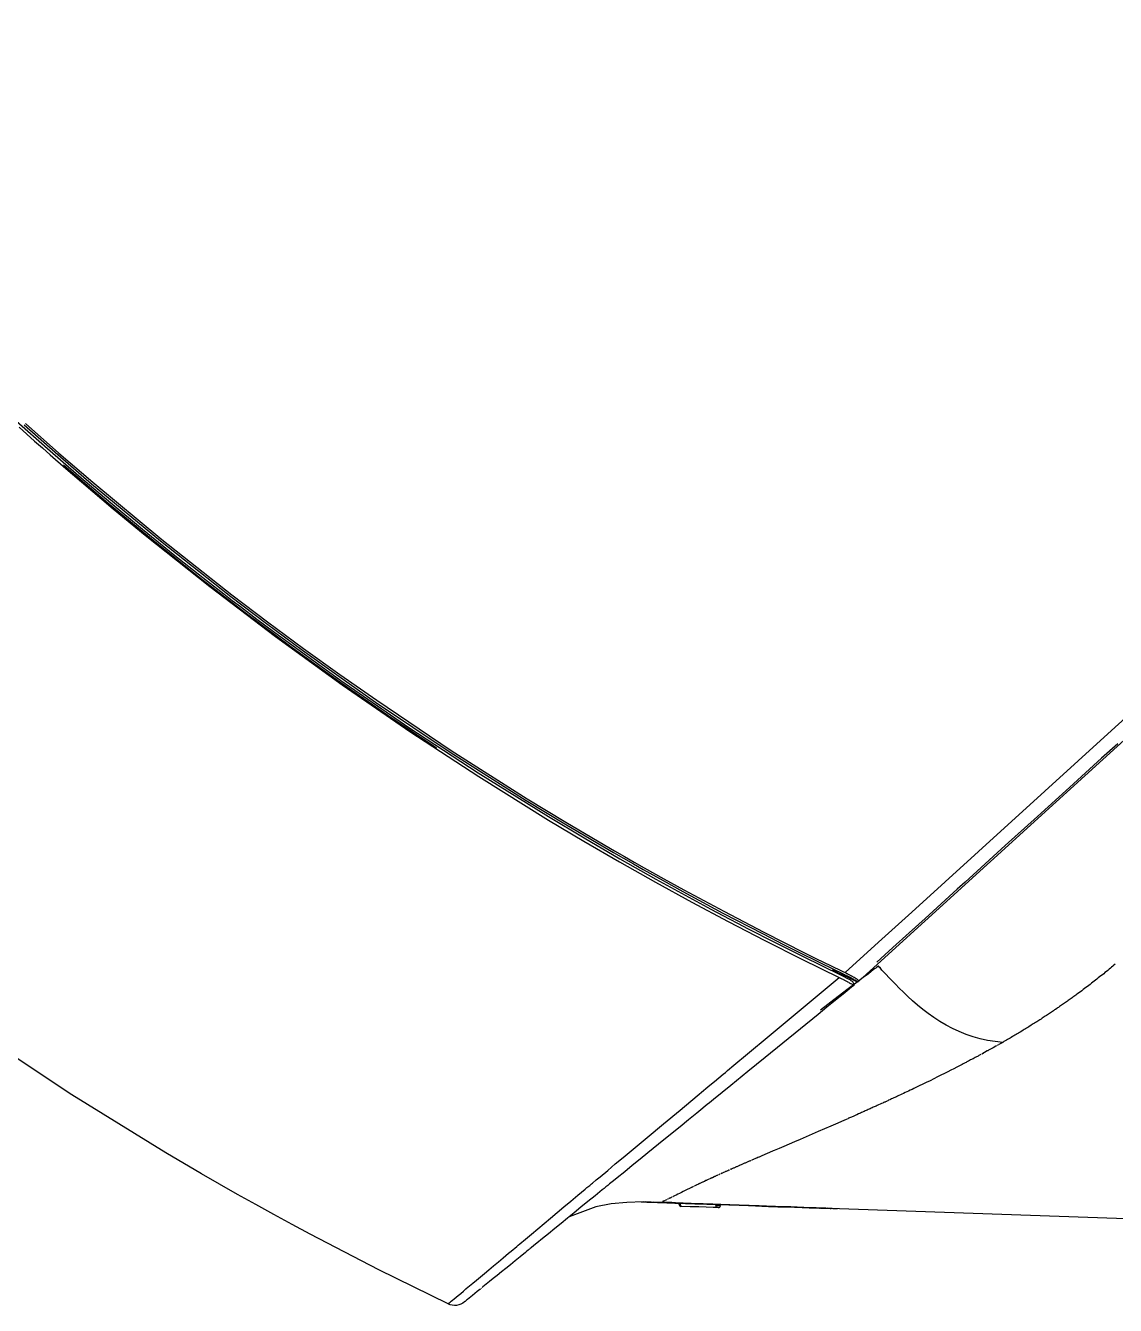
# Model space of a CAD drawing. Header units: millimetres. Extents: x 1291 to 5660, y 748 to 2981.
# Drawn here: x 2603.4 to 2709.2, y 2232.3 to 2356.4 of the extents above; entities that cross this region are included whole.
import ezdxf

# ---------------------------------------------------------------- set-up
doc = ezdxf.new("R2010")
doc.units = ezdxf.units.MM

msp = doc.modelspace()

# ---------------------------------------------------------------- linework, layer by layer
for p, q in [((2671.01, 2245.13), (2670.86, 2245.06)), ((2665.61, 2242.54), (2665.5, 2242.49)), ((2666.11, 2242.79), (2665.99, 2242.72))]:
    msp.add_line(p, q)
for points in [[(2786.35, 2356.43), (2773.59, 2344.84), (2748.07, 2321.68), (2735.31, 2310.09), (2728.93, 2304.3), (2722.55, 2298.51), (2703.42, 2281.14), (2697.03, 2275.35), (2684.28, 2263.77)], [(2602.51, 2318.07), (2605.52, 2315.4), (2608.56, 2312.75), (2611.64, 2310.15), (2614.74, 2307.57), (2617.88, 2305.04), (2621.04, 2302.54), (2622.63, 2301.3), (2623.43, 2300.68), (2624.23, 2300.08), (2625.84, 2298.86), (2627.46, 2297.65), (2633.97, 2292.92), (2640.59, 2288.36), (2647.32, 2283.95), (2654.14, 2279.7), (2657.59, 2277.64), (2661.07, 2275.62), (2664.57, 2273.64), (2668.11, 2271.7), (2669.88, 2270.74), (2671.66, 2269.79), (2672.55, 2269.33), (2673.45, 2268.86), (2674.35, 2268.4), (2675.24, 2267.94), (2678.84, 2266.12), (2682.47, 2264.35), (2682.66, 2264.26), (2683.21, 2263.98), (2683.37, 2263.89), (2683.49, 2263.82), (2683.55, 2263.78), (2683.6, 2263.75), (2683.62, 2263.74), (2683.65, 2263.7), (2683.66, 2263.69)], [(2603.24, 2317.7), (2606.5, 2314.83), (2609.79, 2311.99), (2616.47, 2306.44), (2623.29, 2301.06), (2626.75, 2298.44), (2630.25, 2295.86), (2633.78, 2293.32), (2637.35, 2290.82), (2644.59, 2285.96), (2651.98, 2281.28), (2655.72, 2278.99), (2659.51, 2276.77), (2660.45, 2276.22), (2661.41, 2275.67), (2662.37, 2275.12), (2663.33, 2274.58), (2665.25, 2273.5), (2667.18, 2272.43), (2671.06, 2270.35), (2674.96, 2268.32), (2676.93, 2267.31), (2678.89, 2266.33), (2679.88, 2265.84), (2680.87, 2265.35), (2681.36, 2265.12), (2681.86, 2264.88), (2682.6, 2264.52), (2682.85, 2264.4), (2682.91, 2264.37), (2682.97, 2264.34), (2683, 2264.32), (2683.03, 2264.31), (2683.06, 2264.3)], [(2603.37, 2317.84), (2606.62, 2314.97), (2609.91, 2312.14), (2616.59, 2306.59), (2623.41, 2301.22), (2626.87, 2298.6), (2630.36, 2296.01), (2633.89, 2293.48), (2637.46, 2290.99), (2644.7, 2286.13), (2652.08, 2281.44), (2655.82, 2279.17), (2659.6, 2276.93), (2660.55, 2276.38), (2661.51, 2275.83), (2662.46, 2275.29), (2663.42, 2274.74), (2665.34, 2273.68), (2667.27, 2272.61), (2671.14, 2270.52), (2675.05, 2268.48), (2677.01, 2267.49), (2678.98, 2266.5), (2679.97, 2266.02), (2680.96, 2265.53), (2681.45, 2265.29), (2681.95, 2265.05), (2682.19, 2264.93), (2682.44, 2264.81), (2682.69, 2264.69), (2682.94, 2264.57), (2686.16, 2267.51), (2689.4, 2270.44), (2692.63, 2273.37), (2695.86, 2276.31), (2702.32, 2282.18), (2708.78, 2288.04), (2715.24, 2293.91)], [(2602.75, 2317.47), (2604.26, 2316.13), (2605.01, 2315.47), (2605.77, 2314.8), (2607.29, 2313.48), (2608.82, 2312.17), (2611.88, 2309.57), (2614.98, 2307.01), (2621.25, 2302.01), (2627.63, 2297.17), (2634.1, 2292.49), (2640.68, 2287.96), (2647.36, 2283.59), (2654.15, 2279.37), (2657.58, 2277.32), (2661.04, 2275.31), (2664.53, 2273.34), (2668.04, 2271.41), (2671.58, 2269.52), (2675.14, 2267.68), (2678.73, 2265.87), (2682.35, 2264.1), (2682.49, 2264.03), (2682.62, 2263.96), (2682.69, 2263.93), (2682.75, 2263.9), (2682.82, 2263.86), (2682.85, 2263.84)], [(2643.27, 2286.34), (2638.54, 2289.51), (2633.87, 2292.75), (2629.27, 2296.07), (2624.71, 2299.46), (2620.21, 2302.93), (2615.77, 2306.47), (2611.38, 2310.09), (2607.06, 2313.79)], [(2709.38, 2286.77), (2707.82, 2285.36), (2706.26, 2283.95), (2704.7, 2282.54), (2701.59, 2279.71), (2698.47, 2276.89), (2696.91, 2275.48), (2695.36, 2274.06), (2694.58, 2273.36), (2693.8, 2272.66), (2693.03, 2271.95), (2692.25, 2271.24), (2690.69, 2269.83), (2689.13, 2268.42), (2687.57, 2267.01), (2686.01, 2265.6)], [(2686.15, 2265.2), (2686.02, 2265.11), (2685.91, 2265.01), (2685.78, 2264.93), (2685.66, 2264.84), (2685.42, 2264.65), (2685.18, 2264.47), (2684.69, 2264.1), (2684.21, 2263.74), (2683.23, 2263), (2682.25, 2262.25), (2680.55, 2260.93)], [(2681.68, 2264.85), (2681.97, 2264.71), (2682.26, 2264.56), (2682.55, 2264.42), (2682.85, 2264.28), (2683.44, 2264), (2684.03, 2263.72), (2684.05, 2263.7), (2684.09, 2263.69), (2684.14, 2263.69), (2684.17, 2263.7)], [(2683.92, 2264.02), (2683.89, 2264.04), (2683.79, 2264.09), (2683.69, 2264.16), (2683.63, 2264.18), (2683.57, 2264.22), (2683.54, 2264.24), (2683.51, 2264.25), (2683.48, 2264.27), (2683.45, 2264.29), (2683.33, 2264.36), (2683.2, 2264.43), (2683.17, 2264.44), (2683.14, 2264.46), (2683.1, 2264.48), (2683.07, 2264.5), (2683, 2264.54)], [(2683.09, 2264.28), (2683.2, 2264.22), (2683.31, 2264.17), (2683.34, 2264.16), (2683.37, 2264.14), (2683.39, 2264.13), (2683.42, 2264.11), (2683.48, 2264.09), (2683.52, 2264.07), (2683.62, 2264.01), (2683.71, 2263.96), (2683.73, 2263.95), (2683.79, 2263.92), (2683.81, 2263.91), (2683.83, 2263.9), (2683.85, 2263.89)], [(2686.35, 2264.99), (2686.18, 2265.17), (2686.16, 2265.18), (2686.15, 2265.2), (2686.14, 2265.2), (2686.13, 2265.22)], [(2686.29, 2265.05), (2686.23, 2265.12), (2686.2, 2265.14)], [(2709.14, 2265.39), (2708.96, 2265.25), (2708.92, 2265.21), (2708.79, 2265.11), (2708.67, 2264.99), (2708.54, 2264.9), (2708.41, 2264.79), (2708.28, 2264.68), (2708.15, 2264.58), (2708.03, 2264.47), (2707.9, 2264.37), (2707.76, 2264.27), (2707.63, 2264.16), (2707.5, 2264.06), (2707.37, 2263.95), (2707.24, 2263.84), (2707.11, 2263.75), (2706.97, 2263.64), (2706.84, 2263.54), (2706.71, 2263.43), (2706.57, 2263.33), (2706.44, 2263.23), (2706.3, 2263.13), (2706.17, 2263.02), (2706.03, 2262.92), (2705.9, 2262.81), (2705.76, 2262.72), (2705.62, 2262.61), (2705.48, 2262.51), (2705.4, 2262.45), (2705.31, 2262.38), (2705.22, 2262.32), (2705.13, 2262.25), (2705.04, 2262.19), (2704.95, 2262.12), (2704.86, 2262.06), (2704.77, 2261.99), (2704.68, 2261.93), (2704.59, 2261.86), (2704.5, 2261.8), (2704.22, 2261.61), (2704.13, 2261.53), (2704.03, 2261.48), (2703.94, 2261.41), (2703.84, 2261.34), (2703.75, 2261.28), (2703.65, 2261.2), (2703.55, 2261.15), (2703.46, 2261.08), (2703.36, 2261.01), (2703.26, 2260.95), (2703.16, 2260.88), (2703.06, 2260.81), (2702.96, 2260.74), (2702.86, 2260.68), (2702.76, 2260.61), (2702.66, 2260.54), (2702.56, 2260.48), (2702.46, 2260.41), (2702.35, 2260.34), (2702.25, 2260.27), (2702.15, 2260.21), (2702.04, 2260.14), (2701.94, 2260.07), (2701.83, 2260), (2701.73, 2259.93), (2701.62, 2259.87), (2701.52, 2259.8), (2701.41, 2259.73), (2701.3, 2259.66), (2701.19, 2259.6), (2701.08, 2259.53), (2700.98, 2259.46), (2700.76, 2259.32), (2700.65, 2259.25), (2700.54, 2259.19), (2700.42, 2259.12), (2700.31, 2259.05), (2700.2, 2258.98), (2699.98, 2258.84), (2699.86, 2258.77), (2699.75, 2258.71), (2699.64, 2258.63), (2699.52, 2258.57), (2699.4, 2258.5), (2699.29, 2258.43), (2699.17, 2258.36), (2699.05, 2258.29), (2698.93, 2258.22), (2698.82, 2258.16), (2698.7, 2258.08), (2698.58, 2258.02), (2698.46, 2257.95), (2698.34, 2257.88), (2698.22, 2257.81), (2697.48, 2257.88), (2696.75, 2257.99), (2696.04, 2258.15), (2695.34, 2258.34), (2694.66, 2258.57), (2694, 2258.85), (2693.35, 2259.14), (2692.73, 2259.47), (2692.13, 2259.83), (2691.55, 2260.21), (2690.99, 2260.61), (2690.46, 2261.01), (2689.95, 2261.43), (2689.47, 2261.85), (2689.01, 2262.27), (2688.58, 2262.68), (2688.17, 2263.08), (2687.81, 2263.45), (2687.47, 2263.8), (2687.17, 2264.1), (2686.91, 2264.38), (2686.69, 2264.62), (2686.59, 2264.72), (2686.5, 2264.82), (2686.42, 2264.91), (2686.35, 2264.99)], [(2709.09, 2265.35), (2709.01, 2265.28)], [(2644.39, 2232.44), (2644.4, 2232.45), (2644.4, 2232.45), (2644.42, 2232.46), (2644.44, 2232.48), (2644.5, 2232.53), (2644.58, 2232.6), (2644.69, 2232.69), (2644.83, 2232.81), (2644.99, 2232.94), (2645.17, 2233.09), (2645.38, 2233.27), (2645.62, 2233.46), (2645.87, 2233.68), (2645.95, 2233.74), (2646.02, 2233.8), (2646.05, 2233.83), (2646.08, 2233.86), (2646.13, 2233.89), (2646.16, 2233.92), (2646.47, 2234.18), (2646.8, 2234.46), (2647.16, 2234.75), (2647.54, 2235.07), (2647.94, 2235.4), (2648.36, 2235.76), (2648.8, 2236.13), (2649.27, 2236.52), (2649.75, 2236.92), (2650.26, 2237.36), (2650.52, 2237.57), (2651.06, 2238.02), (2651.2, 2238.14), (2651.34, 2238.26), (2651.91, 2238.73), (2652.49, 2239.21), (2653.09, 2239.71), (2653.7, 2240.23), (2654.33, 2240.76), (2654.97, 2241.29), (2655.63, 2241.84), (2656.3, 2242.41), (2656.99, 2242.98), (2657.7, 2243.57), (2657.87, 2243.72), (2658.05, 2243.86), (2658.14, 2243.94), (2658.23, 2244.01), (2658.32, 2244.1), (2658.41, 2244.16), (2658.77, 2244.47), (2659.14, 2244.77), (2659.88, 2245.39), (2660.62, 2246.01), (2661.38, 2246.64), (2662.15, 2247.28), (2663.7, 2248.57), (2665.29, 2249.9), (2666.91, 2251.24), (2668.56, 2252.62), (2668.77, 2252.79), (2668.98, 2252.97), (2669.18, 2253.15), (2669.4, 2253.32), (2669.81, 2253.67), (2670.24, 2254.02), (2671.08, 2254.72), (2671.3, 2254.9), (2671.51, 2255.08), (2671.72, 2255.25), (2671.94, 2255.44), (2673.65, 2256.86), (2675.37, 2258.29), (2677.1, 2259.73), (2678.84, 2261.18), (2680.59, 2262.63), (2682.35, 2264.09)], [(2683.47, 2263.52), (2683.49, 2263.51), (2683.53, 2263.49), (2683.61, 2263.45), (2683.67, 2263.41), (2683.69, 2263.39), (2683.71, 2263.38), (2683.73, 2263.36), (2683.74, 2263.35), (2683.76, 2263.34), (2683.76, 2263.33), (2683.54, 2263.15), (2683.11, 2262.8), (2682.89, 2262.62), (2682.46, 2262.27), (2681.16, 2261.21), (2680.3, 2260.51), (2678.58, 2259.12), (2676.87, 2257.73), (2675.18, 2256.35), (2673.49, 2254.99), (2671.82, 2253.62), (2670.16, 2252.28), (2669.96, 2252.11), (2669.75, 2251.94), (2669.54, 2251.77), (2669.34, 2251.61), (2668.93, 2251.27), (2668.52, 2250.94), (2667.71, 2250.29), (2666.91, 2249.63), (2665.33, 2248.35), (2663.79, 2247.1), (2663.03, 2246.48), (2662.27, 2245.86), (2661.53, 2245.26), (2660.8, 2244.67), (2660.43, 2244.37), (2660.07, 2244.08), (2659.89, 2243.93), (2659.71, 2243.78), (2659.53, 2243.64), (2659.36, 2243.49), (2658.65, 2242.92), (2657.96, 2242.36), (2657.29, 2241.82), (2656.63, 2241.28), (2655.98, 2240.76), (2655.36, 2240.24), (2654.74, 2239.74), (2654.14, 2239.25), (2653.56, 2238.78), (2652.99, 2238.32), (2652.71, 2238.09), (2652.44, 2237.87), (2652.37, 2237.82), (2652.3, 2237.76), (2652.24, 2237.71), (2652.17, 2237.66), (2652.03, 2237.55), (2651.91, 2237.44), (2651.4, 2237.02), (2650.91, 2236.63), (2650.44, 2236.24), (2649.99, 2235.88), (2649.57, 2235.54), (2649.16, 2235.21), (2648.78, 2234.9), (2648.42, 2234.61), (2648.09, 2234.34), (2647.77, 2234.08), (2647.7, 2234.02)], [(2682.88, 2263.83), (2683.01, 2263.77), (2683.13, 2263.7)], [(2683.16, 2263.69), (2683.19, 2263.67), (2683.22, 2263.66), (2683.24, 2263.64)], [(2683.3, 2263.62), (2683.35, 2263.59), (2683.45, 2263.53)], [(2683.68, 2263.67), (2683.69, 2263.65), (2683.71, 2263.62)], [(2683.72, 2263.38), (2683.71, 2263.35)], [(2683.72, 2263.58), (2683.73, 2263.55), (2683.74, 2263.5), (2683.74, 2263.45), (2683.73, 2263.4)], [(2683.86, 2263.88), (2683.93, 2263.84), (2683.98, 2263.81), (2683.99, 2263.81), (2684.01, 2263.78), (2684.03, 2263.77)], [(2684.02, 2263.96), (2684, 2263.97), (2683.96, 2263.99), (2683.94, 2264.01)], [(2684.05, 2263.75), (2684.05, 2263.75), (2684.17, 2263.73), (2684.28, 2263.77), (2684.28, 2263.78), (2684.26, 2263.8), (2684.25, 2263.81)], [(2684.2, 2263.84), (2684.18, 2263.85), (2684.13, 2263.89), (2684.06, 2263.94)], [(2684.18, 2263.7), (2684.2, 2263.71), (2684.21, 2263.72), (2684.22, 2263.73), (2684.23, 2263.74)], [(2684.23, 2263.82), (2684.22, 2263.83), (2684.21, 2263.83)], [(2704.41, 2261.74), (2704.31, 2261.67)], [(2647.52, 2233.88), (2647.48, 2233.85), (2647.35, 2233.74), (2647.22, 2233.63), (2646.98, 2233.44), (2646.77, 2233.27), (2646.59, 2233.12), (2646.42, 2232.99), (2646.29, 2232.88), (2646.18, 2232.79), (2646.09, 2232.72), (2646.03, 2232.67), (2646, 2232.64), (2645.99, 2232.63), (2645.81, 2232.51), (2645.62, 2232.41), (2645.42, 2232.34), (2645.21, 2232.3), (2645, 2232.29), (2644.8, 2232.31), (2644.59, 2232.36), (2644.39, 2232.44), (2637.66, 2235.75), (2631.01, 2239.2), (2629.24, 2240.15), (2627.48, 2241.11), (2626.6, 2241.6), (2625.72, 2242.08), (2623.96, 2243.06), (2620.47, 2245.06), (2617, 2247.09), (2607.88, 2252.71), (2598.94, 2258.63)], [(2697.61, 2257.47), (2697.55, 2257.44), (2697.31, 2257.29), (2697.24, 2257.25), (2697.18, 2257.22), (2697.11, 2257.19), (2697.05, 2257.15), (2696.85, 2257.04), (2696.78, 2257), (2696.72, 2256.97), (2696.18, 2256.67)], [(2696.39, 2256.79), (2696.32, 2256.74)], [(2696.98, 2257.12), (2696.92, 2257.08)], [(2697.74, 2257.54), (2697.68, 2257.5)], [(2698.22, 2257.81), (2698.04, 2257.7), (2697.98, 2257.68), (2697.92, 2257.64), (2697.86, 2257.6), (2697.8, 2257.57)], [(2698.16, 2257.77), (2698.1, 2257.74)], [(2696.11, 2256.64), (2696.04, 2256.6), (2695.98, 2256.56), (2695.9, 2256.53), (2695.84, 2256.48), (2695.76, 2256.45), (2695.69, 2256.41), (2695.62, 2256.37), (2695.55, 2256.33), (2695.34, 2256.22), (2695.26, 2256.18), (2695.19, 2256.15), (2695.11, 2256.1), (2694.9, 2255.99), (2694.82, 2255.95), (2694.75, 2255.91), (2694.67, 2255.87), (2694.59, 2255.83), (2694.52, 2255.79), (2694.44, 2255.75), (2694.37, 2255.71), (2694.29, 2255.67), (2694.03, 2255.53), (2693.77, 2255.4), (2693.48, 2255.25), (2693.2, 2255.11), (2692.89, 2254.95), (2692.57, 2254.8), (2692.23, 2254.62), (2691.9, 2254.45), (2691.54, 2254.28), (2691.17, 2254.09), (2690.78, 2253.9), (2690.4, 2253.72), (2690.19, 2253.62), (2689.99, 2253.52), (2689.8, 2253.43), (2689.6, 2253.34), (2689.42, 2253.25), (2689.24, 2253.17), (2689.07, 2253.08), (2688.91, 2253), (2688.75, 2252.93), (2688.59, 2252.85), (2688.44, 2252.79), (2688.29, 2252.71), (2688.15, 2252.65), (2688.02, 2252.59), (2687.9, 2252.54), (2687.66, 2252.42), (2687.54, 2252.37), (2687.44, 2252.32), (2687.34, 2252.27), (2687.25, 2252.23), (2687.15, 2252.19), (2687.08, 2252.15), (2686.99, 2252.11), (2686.93, 2252.08), (2686.85, 2252.05), (2686.8, 2252.02), (2686.74, 2252), (2686.69, 2251.97), (2686.65, 2251.96), (2686.61, 2251.94), (2686.58, 2251.92), (2686.47, 2251.88), (2686.05, 2251.69), (2685.95, 2251.63), (2685.85, 2251.6), (2685.75, 2251.55), (2685.65, 2251.51), (2685.55, 2251.45), (2685.46, 2251.41), (2685.35, 2251.37), (2685.26, 2251.33), (2685.16, 2251.28), (2685.06, 2251.24), (2684.88, 2251.15), (2684.78, 2251.11), (2684.69, 2251.07), (2684.6, 2251.03), (2684.5, 2250.99), (2684.41, 2250.94), (2684.32, 2250.91), (2684.23, 2250.86), (2684.05, 2250.79), (2683.97, 2250.74), (2683.7, 2250.63), (2683.62, 2250.59), (2683.53, 2250.55), (2683.45, 2250.52), (2683.36, 2250.48), (2683.28, 2250.44), (2683.2, 2250.4)], [(2683.12, 2250.37), (2683.04, 2250.34), (2682.96, 2250.3), (2682.88, 2250.26), (2682.21, 2249.97), (2681.55, 2249.69), (2680.31, 2249.15), (2679.13, 2248.63), (2678.57, 2248.4), (2678.02, 2248.16), (2676.99, 2247.72), (2676.51, 2247.52), (2676.03, 2247.31), (2675.95, 2247.28), (2675.88, 2247.25), (2675.8, 2247.22), (2675.73, 2247.18), (2675.65, 2247.15), (2675.58, 2247.12), (2675.51, 2247.09), (2675.43, 2247.06), (2675.36, 2247.02), (2675.28, 2246.99), (2675.21, 2246.96), (2675.14, 2246.93), (2675.07, 2246.9), (2674.99, 2246.87), (2674.92, 2246.84), (2674.85, 2246.8), (2674.78, 2246.77), (2674.71, 2246.75), (2674.64, 2246.71)], [(2673.81, 2246.36), (2673.75, 2246.33), (2673.68, 2246.3), (2673.61, 2246.27), (2673.55, 2246.24), (2673.48, 2246.22), (2673.42, 2246.18), (2673.36, 2246.16), (2673.29, 2246.13), (2673.23, 2246.1), (2673.16, 2246.08), (2673.1, 2246.05), (2673.04, 2246.02), (2672.97, 2245.99), (2672.91, 2245.96), (2672.66, 2245.85), (2672.6, 2245.83), (2672.54, 2245.8), (2672.48, 2245.77), (2672.42, 2245.75), (2672.36, 2245.73), (2672.3, 2245.7), (2672.24, 2245.67), (2672.18, 2245.64), (2672.12, 2245.62), (2672.06, 2245.6), (2671.78, 2245.47)], [(2672.78, 2245.91), (2672.72, 2245.88)], [(2674.64, 2246.71), (2674.43, 2246.63), (2674.36, 2246.59), (2674.29, 2246.56), (2674.22, 2246.54), (2674.15, 2246.51), (2674.08, 2246.48), (2674.02, 2246.44), (2673.95, 2246.42), (2673.88, 2246.39)], [(2674.57, 2246.68), (2674.5, 2246.65)], [(2669.73, 2244.54), (2669.57, 2244.47), (2669.52, 2244.45), (2669.47, 2244.42), (2669.42, 2244.4), (2669.27, 2244.32), (2669.23, 2244.31), (2668.89, 2244.14), (2668.84, 2244.12), (2668.8, 2244.11)], [(2669.37, 2244.37), (2669.32, 2244.35)], [(2669.67, 2244.52), (2669.62, 2244.49)], [(2670.2, 2244.76), (2670.04, 2244.68), (2669.99, 2244.66), (2669.94, 2244.64), (2669.88, 2244.61), (2669.83, 2244.59), (2669.78, 2244.57)], [(2670.15, 2244.73), (2670.1, 2244.71)], [(2670.51, 2244.9), (2670.36, 2244.83), (2670.31, 2244.81), (2670.26, 2244.79), (2670.2, 2244.76)], [(2670.46, 2244.88), (2670.41, 2244.85)], [(2670.61, 2244.94), (2670.56, 2244.92), (2670.51, 2244.9)], [(2670.81, 2245.03), (2670.76, 2245.01), (2670.71, 2244.99), (2670.66, 2244.96)], [(2670.96, 2245.11), (2670.91, 2245.08)], [(2671.72, 2245.44), (2671.66, 2245.42), (2671.61, 2245.4), (2671.55, 2245.36), (2671.5, 2245.34), (2671.44, 2245.32), (2671.39, 2245.29), (2671.33, 2245.27), (2671.28, 2245.25), (2671.23, 2245.22), (2671.07, 2245.15), (2671.01, 2245.13)], [(2671.17, 2245.2), (2671.12, 2245.17)], [(2671.89, 2245.51), (2671.83, 2245.49)], [(2672, 2245.57), (2671.95, 2245.54)], [(2668.22, 2243.83), (2668.1, 2243.77), (2668.06, 2243.75), (2668.02, 2243.74), (2667.81, 2243.63), (2667.6, 2243.52), (2667.4, 2243.43), (2667.21, 2243.33), (2667.03, 2243.24), (2666.85, 2243.16), (2666.69, 2243.08), (2666.53, 2243), (2666.38, 2242.93), (2666.24, 2242.85), (2666.21, 2242.83), (2666.2, 2242.83)], [(2668.18, 2243.81), (2668.14, 2243.79)], [(2668.31, 2243.87), (2668.27, 2243.85)], [(2668.8, 2244.11), (2668.66, 2244.04), (2668.62, 2244.01), (2668.48, 2243.96), (2668.44, 2243.93), (2668.4, 2243.91), (2668.35, 2243.9)], [(2668.57, 2243.99), (2668.53, 2243.98)], [(2668.75, 2244.09), (2668.7, 2244.06)], [(2668.98, 2244.19), (2668.94, 2244.17)], [(2669.08, 2244.24), (2669.03, 2244.21)], [(2669.17, 2244.28), (2669.13, 2244.26)], [(2712.05, 2240.63), (2670.31, 2242.09), (2667.61, 2242.18), (2664.9, 2242.28), (2663.31, 2242.34), (2661.75, 2242.28), (2660.22, 2242.13), (2658.73, 2241.84), (2656.13, 2240.89)], [(2663.13, 2242.34), (2663.54, 2242.33), (2664.36, 2242.3), (2665.53, 2242.26), (2667.02, 2242.21), (2668.75, 2242.14), (2670.65, 2242.08), (2672.64, 2242.01), (2674.63, 2241.94), (2676.54, 2241.87), (2678.27, 2241.81), (2679.76, 2241.76), (2680.94, 2241.72), (2681.75, 2241.69), (2682.17, 2241.67)], [(2667.96, 2242.17), (2665.72, 2242.26), (2664.62, 2242.29), (2663.9, 2242.32), (2663.57, 2242.33), (2663.69, 2242.32), (2664.31, 2242.3), (2665.21, 2242.27), (2666.47, 2242.22)], [(2663.8, 2242.32), (2663.69, 2242.32), (2664, 2242.31), (2664.72, 2242.28), (2668.35, 2242.16)], [(2664.2, 2242.3), (2665.65, 2242.26), (2666.27, 2242.23), (2667.05, 2242.21)], [(2664.23, 2242.3), (2666.11, 2242.3)], [(2664.46, 2242.29), (2664.36, 2242.3)], [(2664.73, 2242.28), (2664.58, 2242.29)], [(2667.96, 2242.17), (2668.46, 2242.15), (2668.98, 2242.13), (2669.52, 2242.12), (2670.1, 2242.1), (2668.35, 2242.16), (2666.89, 2242.21), (2665.77, 2242.25), (2665.06, 2242.27), (2664.83, 2242.28)], [(2664.84, 2242.28), (2665.15, 2242.27), (2665.87, 2242.25), (2666.95, 2242.21), (2668.34, 2242.16), (2669.96, 2242.11), (2671.72, 2242.04), (2673.54, 2241.98)], [(2664.85, 2242.28), (2665.17, 2242.27), (2665.88, 2242.25)], [(2665.65, 2242.26), (2665.2, 2242.27), (2664.92, 2242.28), (2665.19, 2242.27)], [(2664.97, 2242.29), (2664.96, 2242.28)], [(2666.38, 2242.22), (2665.47, 2242.26), (2664.96, 2242.28)], [(2665.01, 2242.3), (2665.01, 2242.29)], [(2665.12, 2242.27), (2666.39, 2242.22), (2667.96, 2242.17), (2669.74, 2242.11), (2671.65, 2242.04)], [(2665.16, 2242.35), (2665.16, 2242.35)], [(2665.22, 2242.37), (2665.21, 2242.36)], [(2665.4, 2242.45), (2665.29, 2242.4), (2665.28, 2242.39)], [(2665.31, 2242.41), (2665.3, 2242.4)], [(2665.35, 2242.43), (2665.35, 2242.42)], [(2665.39, 2242.45), (2665.38, 2242.44), (2665.37, 2242.43)], [(2665.41, 2242.46), (2665.4, 2242.45)], [(2665.44, 2242.47), (2665.43, 2242.46)], [(2679.82, 2241.76), (2678.89, 2241.79), (2677.65, 2241.84), (2676.12, 2241.88), (2674.42, 2241.95), (2672.63, 2242.01), (2670.83, 2242.07), (2669.13, 2242.13), (2667.61, 2242.19), (2666.36, 2242.22), (2665.46, 2242.26)], [(2665.5, 2242.49), (2665.49, 2242.48)], [(2665.6, 2242.54), (2665.59, 2242.53)], [(2665.66, 2242.56), (2665.65, 2242.56)], [(2665.72, 2242.6), (2665.7, 2242.59), (2665.69, 2242.59)], [(2665.75, 2242.61), (2665.74, 2242.61)], [(2665.8, 2242.63), (2665.79, 2242.62)], [(2665.8, 2242.25), (2667.2, 2242.2), (2668.87, 2242.14), (2670.7, 2242.08), (2672.63, 2242.01), (2674.55, 2241.94), (2676.38, 2241.87), (2678.05, 2241.82), (2679.45, 2241.77), (2680.54, 2241.73), (2681.35, 2241.71), (2681.68, 2241.69), (2681.57, 2241.69), (2681.04, 2241.72), (2680.13, 2241.75), (2678.86, 2241.79), (2677.29, 2241.85), (2675.52, 2241.9), (2673.6, 2241.98), (2670.67, 2242.08), (2668.82, 2242.14), (2667.14, 2242.2)], [(2665.84, 2242.66), (2665.83, 2242.65), (2665.82, 2242.64), (2665.81, 2242.63)], [(2665.94, 2242.7), (2665.93, 2242.69), (2665.92, 2242.69), (2665.9, 2242.68), (2665.89, 2242.68)], [(2665.97, 2242.71), (2665.96, 2242.71)], [(2666.01, 2242.74), (2666, 2242.74)], [(2666.04, 2242.75), (2666.02, 2242.74)], [(2666.09, 2242.77), (2666.07, 2242.77)], [(2666.17, 2242.82), (2666.16, 2242.81)], [(2666.8, 2242.21), (2666.8, 2242.15), (2666.8, 2242.1), (2666.86, 2241.97), (2667, 2241.9)], [(2670.62, 2241.78), (2670.47, 2241.79), (2670.3, 2241.79), (2670.13, 2241.8), (2669.43, 2241.82), (2668.74, 2241.85), (2667.89, 2241.87), (2667.04, 2241.9), (2666.98, 2241.96), (2666.95, 2242.1), (2666.8, 2242.1)], [(2667.01, 2241.9), (2667, 2241.9)], [(2667.04, 2242.21), (2667.96, 2242.17)], [(2678.91, 2241.79), (2677.66, 2241.84), (2676.16, 2241.88), (2674.45, 2241.94), (2672.64, 2242.01), (2670.85, 2242.07), (2669.14, 2242.13), (2667.63, 2242.19)], [(2668.01, 2242.17), (2669.77, 2242.11), (2671.66, 2242.04), (2673.59, 2241.98), (2675.48, 2241.9), (2677.24, 2241.85), (2678.78, 2241.79), (2680.04, 2241.76), (2680.94, 2241.72), (2681.47, 2241.7), (2681.57, 2241.69), (2681.25, 2241.71)], [(2668.35, 2242.16), (2669.97, 2242.11), (2671.74, 2242.04), (2673.56, 2241.98), (2675.31, 2241.92), (2676.93, 2241.86), (2678.33, 2241.81)], [(2670.47, 2241.79), (2670.4, 2241.84), (2670.38, 2241.98), (2670.82, 2241.97)], [(2670.51, 2241.98), (2670.53, 2241.97)], [(2680.64, 2241.73), (2679.53, 2241.77), (2678.11, 2241.82), (2676.43, 2241.87), (2674.58, 2241.94), (2672.63, 2242.01)], [(2675.29, 2241.92), (2676.92, 2241.86), (2678.31, 2241.81), (2679.38, 2241.78), (2680.1, 2241.75), (2680.41, 2241.74)], [(2670.58, 2241.78), (2670.57, 2241.79)], [(2679.4, 2241.78), (2680.13, 2241.75), (2680.44, 2241.74), (2680.33, 2241.74)], [(2680.31, 2241.74), (2679.79, 2241.76)], [(2647.63, 2233.96), (2647.59, 2233.93)]]:
    msp.add_lwpolyline(points)
msp.add_open_spline([(2670.62, 2241.78), (2670.73, 2241.78), (2670.82, 2241.86), (2670.83, 2241.97), (2670.83, 2241.97), (2670.83, 2241.97), (2670.83, 2241.98)], degree=3, knots=[0, 0, 0, 0, 1, 1, 1, 2, 2, 2, 2])

doc.saveas('drawing.dxf')
